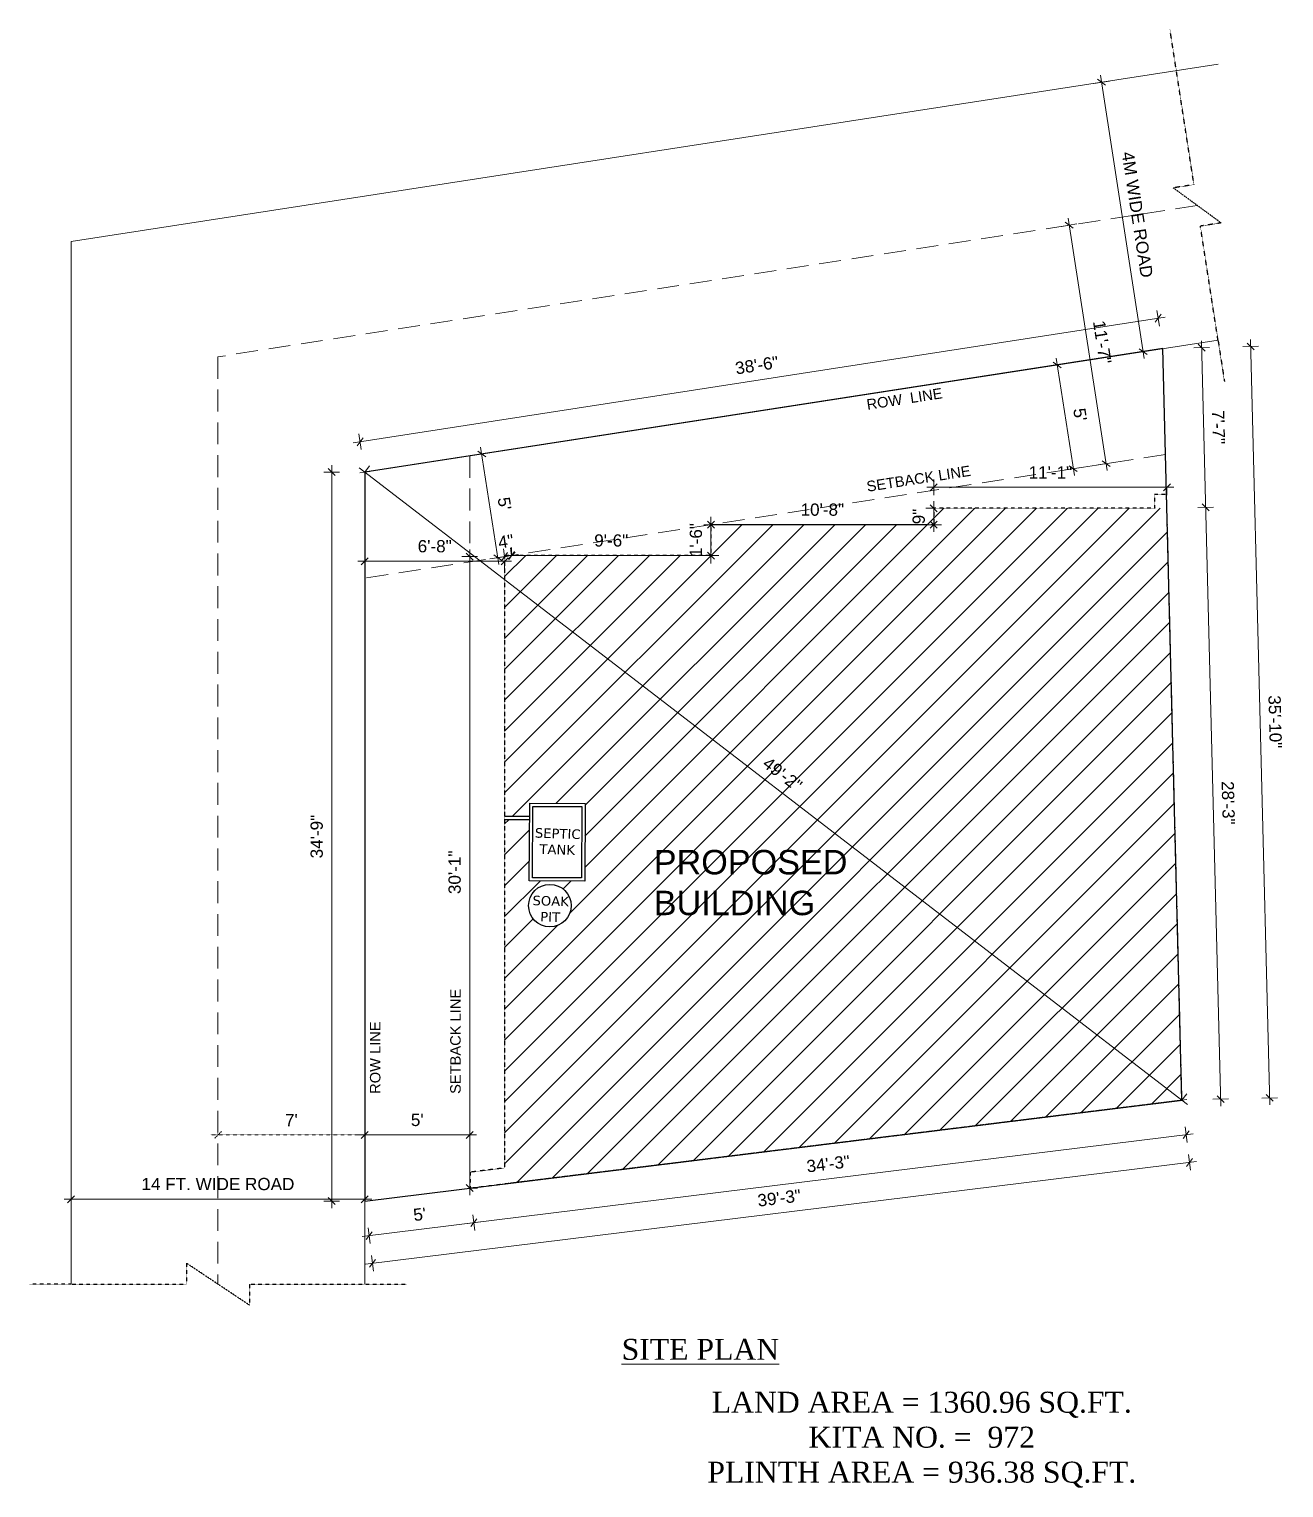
# Model space of a CAD drawing. Header units: inches. Extents: x -111 to 45239, y -6849 to 1261.
# Drawn here: x 22834 to 23552, y -4016 to -3181 of the extents above; entities that cross this region are included whole.
import ezdxf

# ---------------------------------------------------------------- set-up
doc = ezdxf.new("R2010")
doc.units = ezdxf.units.IN
doc.header["$LTSCALE"] = 0.5
doc.header["$MEASUREMENT"] = 0
doc.header["$PDMODE"] = 66
doc.linetypes.add('DASH', pattern=[0.35, 0.25, -0.1])
doc.linetypes.add('HIDDEN', pattern=[0.375, 0.25, -0.125])
for name, color, linetype, lineweight in [('A_Title Text', 105, 'Continuous', 60), ('DW TEXT', 92, 'Continuous', 15), ('DW-SEC', 24, 'Continuous', 25), ('TEXT', 220, 'Continuous', 9), ('Text 0.200', 122, 'Continuous', 20), ('Toilet', 7, 'Continuous', 25)]:
    doc.layers.add(name, color=color, linetype=linetype, lineweight=lineweight)
doc.styles.add('arial', font='arial.ttf')
doc.styles.get("Standard").update_dxf_attribs({"font": 'arial.ttf'})
doc.dimstyles.new('Sudeep', dxfattribs={"dimtxt": 6, "dimasz": 4, "dimexe": 4.5, "dimexo": 4.5, "dimgap": 5, "dimtad": 1, "dimdec": 0, "dimlunit": 4, "dimtxsty": 'arial', "dimblk": 'OBLIQUE', "dimcen": 250, "dimdle": 4, "dimclrd": 86, "dimclre": 5, "dimclrt": 1, "dimadec": 0, "dimazin": 0, "dimtfac": 1, "dimtdec": 0, "dimtix": 1, "dimtmove": 1, "dimatfit": 3, "dimldrblk": 'OBLIQUE', "dimfxl": 4.5, "dimfxlon": 1, "dimfrac": 2, "dimlwd": 15, "dimlwe": 13, "dimarcsym": 0})

# ---------------------------------------------------------------- blocks, each defined once
blk = doc.blocks.new('_Oblique')
at = {"color": 0, "linetype": 'ByBlock', "lineweight": -2}
blk.add_line((-0.5, -0.5), (0.5, 0.5), dxfattribs=at)
blk = doc.blocks.new('*D1450')
at = {"layer": 'A_Title Text', "color": 5, "lineweight": 13, "transparency": 16777216}
for p, q in [((23443.37, -3212.15), (23452.26, -3210.78)), ((23467.21, -3366.32), (23476.1, -3364.95))]:
    blk.add_line(p, q, dxfattribs=at)
at = {"layer": 'A_Title Text', "color": 86, "lineweight": 15, "transparency": 16777216}
blk.add_line((23472.27, -3369.59), (23447.2, -3207.51), dxfattribs=at)
at = {"layer": 'Defpoints', "color": 0, "transparency": 16777216}
for p in [(23447.81, -3211.47), (23002.48, -3280.34), (23026.32, -3434.51)]:
    blk.add_point(p, dxfattribs=at)
at = {"layer": 'A_Title Text', "color": 86, "lineweight": 15, "transparency": 16777216, "xscale": 4, "yscale": 4, "zscale": 4}
for p, rotation in [((23447.81, -3211.47), 98.79162379840385), ((23471.66, -3365.63), 278.7916237984039)]:
    blk.add_blockref('_Oblique', p, dxfattribs=dict(at, rotation=rotation))
at = {"layer": 'A_Title Text', "color": 1, "transparency": 16777216, "insert": (23468.25, -3287.23), "char_height": 7, "attachment_point": 5, "rotation": 278.79162, "style": 'arial'}
blk.add_mtext('4M WIDE ROAD', dxfattribs=at)
blk = doc.blocks.new('*D1451')
at = {"layer": 'A_Title Text', "color": 5, "lineweight": 13, "transparency": 16777216}
for p, q in [((22858.32, -3845.94), (22858.32, -3854.94)), ((23026.32, -3845.94), (23026.32, -3854.94))]:
    blk.add_line(p, q, dxfattribs=at)
at = {"layer": 'A_Title Text', "color": 86, "lineweight": 15, "transparency": 16777216}
blk.add_line((23030.32, -3850.44), (22854.32, -3850.44), dxfattribs=at)
at = {"layer": 'Defpoints', "color": 0, "transparency": 16777216}
for p in [(22858.32, -3666.78), (23026.32, -3666.78), (22858.32, -3850.44)]:
    blk.add_point(p, dxfattribs=at)
at = {"layer": 'A_Title Text', "color": 86, "lineweight": 15, "transparency": 16777216, "xscale": 4, "yscale": 4, "zscale": 4, "rotation": 180}
blk.add_blockref('_Oblique', (22858.32, -3850.44), dxfattribs=at)
at = {"layer": 'A_Title Text', "color": 86, "lineweight": 15, "transparency": 16777216, "xscale": 4, "yscale": 4, "zscale": 4}
blk.add_blockref('_Oblique', (23026.32, -3850.44), dxfattribs=at)
at = {"layer": 'A_Title Text', "color": 1, "transparency": 16777216, "insert": (22942.32, -3841.82), "char_height": 7, "attachment_point": 5, "style": 'arial'}
blk.add_mtext('14 FT. WIDE ROAD', dxfattribs=at)
blk = doc.blocks.new('*D1452')
at = {"layer": 'A_Title Text', "color": 86, "lineweight": 15, "transparency": 16777216}
blk.add_line((23102.98, -3487.41), (23092.59, -3420.21), dxfattribs=at)
at = {"layer": 'A_Title Text', "color": 5, "lineweight": 13, "transparency": 16777216}
for p, q in [((23096.7, -3423.62), (23088.75, -3424.85)), ((23105.87, -3482.92), (23097.92, -3484.15))]:
    blk.add_line(p, q, dxfattribs=at)
at = {"layer": 'Defpoints', "color": 0, "transparency": 16777216}
for p in [(23093.2, -3424.16), (23101.15, -3422.93), (23110.32, -3482.23)]:
    blk.add_point(p, dxfattribs=at)
at = {"layer": 'A_Title Text', "color": 86, "lineweight": 15, "transparency": 16777216, "xscale": 4, "yscale": 4, "zscale": 4}
for p, rotation in [((23093.2, -3424.16), 98.79162379839947), ((23102.37, -3483.46), 278.7916237983995)]:
    blk.add_blockref('_Oblique', p, dxfattribs=dict(at, rotation=rotation))
at = {"layer": 'A_Title Text', "color": 1, "transparency": 16777216, "insert": (23106.24, -3452.5), "char_height": 7, "attachment_point": 5, "rotation": 278.79162, "style": 'arial'}
blk.add_mtext("5'", dxfattribs=at)
blk = doc.blocks.new('*D1459')
at = {"layer": 'A_Title Text', "color": 86, "lineweight": 15, "transparency": 16777216}
blk.add_line((23496.94, -3796.19), (23023.15, -3432.07), dxfattribs=at)
at = {"layer": 'A_Title Text', "color": 5, "lineweight": 13, "transparency": 16777216}
for p, q in [((23026.32, -3434.51), (23029.06, -3430.94)), ((23493.77, -3793.76), (23496.51, -3790.19))]:
    blk.add_line(p, q, dxfattribs=at)
at = {"layer": 'Defpoints', "color": 0, "transparency": 16777216}
for p in [(23026.32, -3434.51), (23026.32, -3434.51), (23493.77, -3793.76)]:
    blk.add_point(p, dxfattribs=at)
at = {"layer": 'A_Title Text', "color": 86, "lineweight": 15, "transparency": 16777216, "xscale": 4, "yscale": 4, "zscale": 4}
for p, rotation in [((23026.32, -3434.51), 142.4563817696617), ((23493.77, -3793.76), 322.4563817696617)]:
    blk.add_blockref('_Oblique', p, dxfattribs=dict(at, rotation=rotation))
at = {"layer": 'A_Title Text', "color": 1, "transparency": 16777216, "insert": (23265.27, -3607.33), "char_height": 7, "attachment_point": 5, "rotation": 322.45638, "style": 'arial'}
blk.add_mtext('49\'-2"', dxfattribs=at)
blk = doc.blocks.new('*D1444')
at = {"layer": 'A_Title Text', "color": 86, "lineweight": 15, "transparency": 16777216}
blk.add_line((23026.76, -3887.66), (23502.14, -3828.93), dxfattribs=at)
at = {"layer": 'A_Title Text', "color": 5, "lineweight": 13, "transparency": 16777216}
for p, q in [((23497.62, -3824.96), (23498.73, -3833.89)), ((23030.18, -3882.71), (23031.28, -3891.64))]:
    blk.add_line(p, q, dxfattribs=at)
at = {"layer": 'Defpoints', "color": 0, "transparency": 16777216}
for p in [(23493.77, -3793.76), (23498.17, -3829.42), (23026.32, -3851.51)]:
    blk.add_point(p, dxfattribs=at)
at = {"layer": 'A_Title Text', "color": 86, "lineweight": 15, "transparency": 16777216, "xscale": 4, "yscale": 4, "zscale": 4}
for p, rotation in [((23498.17, -3829.42), 7.042870252564446), ((23030.73, -3887.17), 187.0428702525645)]:
    blk.add_blockref('_Oblique', p, dxfattribs=dict(at, rotation=rotation))
at = {"layer": 'A_Title Text', "color": 1, "transparency": 16777216, "insert": (23263.4, -3849.79), "char_height": 7, "attachment_point": 5, "rotation": 7.04287, "style": 'arial'}
blk.add_mtext('39\'-3"', dxfattribs=at)
blk = doc.blocks.new('*D1445')
at = {"layer": 'A_Title Text', "color": 5, "lineweight": 13, "transparency": 16777216}
for p, q in [((23011.92, -3434.51), (23002.92, -3434.51)), ((23011.92, -3851.51), (23002.92, -3851.51))]:
    blk.add_line(p, q, dxfattribs=at)
at = {"layer": 'A_Title Text', "color": 86, "lineweight": 15, "transparency": 16777216}
blk.add_line((23007.42, -3430.51), (23007.42, -3855.51), dxfattribs=at)
at = {"layer": 'Defpoints', "color": 0, "transparency": 16777216}
for p in [(23026.32, -3434.51), (23007.42, -3851.51), (23026.32, -3851.51)]:
    blk.add_point(p, dxfattribs=at)
at = {"layer": 'A_Title Text', "color": 86, "lineweight": 15, "transparency": 16777216, "xscale": 4, "yscale": 4, "zscale": 4}
for p, rotation in [((23007.42, -3434.51), 90), ((23007.42, -3851.51), 270)]:
    blk.add_blockref('_Oblique', p, dxfattribs=dict(at, rotation=rotation))
at = {"layer": 'A_Title Text', "color": 1, "transparency": 16777216, "insert": (22998.84, -3643.01), "char_height": 7, "attachment_point": 5, "rotation": 90, "style": 'arial'}
blk.add_mtext('34\'-9"', dxfattribs=at)
blk = doc.blocks.new('*D1446')
at = {"layer": 'A_Title Text', "color": 86, "lineweight": 15, "transparency": 16777216}
blk.add_line((23484.16, -3345.92), (23019.68, -3417.75), dxfattribs=at)
at = {"layer": 'A_Title Text', "color": 5, "lineweight": 13, "transparency": 16777216}
for p, q in [((23480.9, -3350.98), (23479.52, -3342.08)), ((23024.32, -3421.59), (23022.95, -3412.69))]:
    blk.add_line(p, q, dxfattribs=at)
at = {"layer": 'Defpoints', "color": 0, "transparency": 16777216}
for p in [(23482.89, -3363.89), (23023.64, -3417.14), (23026.32, -3434.51)]:
    blk.add_point(p, dxfattribs=at)
at = {"layer": 'A_Title Text', "color": 86, "lineweight": 15, "transparency": 16777216, "xscale": 4, "yscale": 4, "zscale": 4}
for p, rotation in [((23480.21, -3346.53), 8.79162379840377), ((23023.64, -3417.14), 188.7916237984037)]:
    blk.add_blockref('_Oblique', p, dxfattribs=dict(at, rotation=rotation))
at = {"layer": 'A_Title Text', "color": 1, "transparency": 16777216, "insert": (23250.61, -3373.36), "char_height": 7, "attachment_point": 5, "rotation": 8.79162, "style": 'arial'}
blk.add_mtext('38\'-6"', dxfattribs=at)
blk = doc.blocks.new('*D1447')
at = {"layer": 'A_Title Text', "color": 5, "lineweight": 13, "transparency": 16777216}
for p, q in [((23528.58, -3362.74), (23537.58, -3362.51)), ((23539.45, -3792.6), (23548.45, -3792.37))]:
    blk.add_line(p, q, dxfattribs=at)
at = {"layer": 'A_Title Text', "color": 86, "lineweight": 15, "transparency": 16777216}
blk.add_line((23544.05, -3796.49), (23532.98, -3358.63), dxfattribs=at)
at = {"layer": 'Defpoints', "color": 0, "transparency": 16777216}
for p in [(23533.08, -3362.63), (23482.89, -3363.89), (23493.77, -3793.76)]:
    blk.add_point(p, dxfattribs=at)
at = {"layer": 'A_Title Text', "color": 86, "lineweight": 15, "transparency": 16777216, "xscale": 4, "yscale": 4, "zscale": 4}
for p, rotation in [((23533.08, -3362.63), 91.44911383239777), ((23543.95, -3792.49), 271.4491138323978)]:
    blk.add_blockref('_Oblique', p, dxfattribs=dict(at, rotation=rotation))
at = {"layer": 'A_Title Text', "color": 1, "transparency": 16777216, "insert": (23547.09, -3577.34), "char_height": 7, "attachment_point": 5, "rotation": 271.44911, "style": 'arial'}
blk.add_mtext('35\'-10"', dxfattribs=at)
blk = doc.blocks.new('*D1460')
at = {"layer": 'A_Title Text', "color": 5, "lineweight": 13, "transparency": 16777216}
for p, q in [((23110.32, -3482.23), (23110.32, -3477.73)), ((23224.32, -3482.23), (23224.32, -3486.73))]:
    blk.add_line(p, q, dxfattribs=at)
at = {"layer": 'A_Title Text', "color": 86, "lineweight": 15, "transparency": 16777216}
blk.add_line((23228.32, -3482.23), (23106.32, -3482.23), dxfattribs=at)
at = {"layer": 'Defpoints', "color": 0, "transparency": 16777216}
for p in [(23110.32, -3482.23), (23110.32, -3482.23), (23224.32, -3482.23)]:
    blk.add_point(p, dxfattribs=at)
at = {"layer": 'A_Title Text', "color": 86, "lineweight": 15, "transparency": 16777216, "xscale": 4, "yscale": 4, "zscale": 4, "rotation": 180}
blk.add_blockref('_Oblique', (23110.32, -3482.23), dxfattribs=at)
at = {"layer": 'A_Title Text', "color": 86, "lineweight": 15, "transparency": 16777216, "xscale": 4, "yscale": 4, "zscale": 4}
blk.add_blockref('_Oblique', (23224.32, -3482.23), dxfattribs=at)
at = {"layer": 'A_Title Text', "color": 1, "transparency": 16777216, "insert": (23167.32, -3473.66), "char_height": 7, "attachment_point": 5, "style": 'arial'}
blk.add_mtext('9\'-6"', dxfattribs=at)
blk = doc.blocks.new('*D1453')
at = {"layer": 'A_Title Text', "color": 86, "lineweight": 15, "transparency": 16777216}
for p, q in [((23224.32, -3464.6), (23224.32, -3460.6)), ((23224.32, -3464.6), (23224.32, -3482.23)), ((23224.32, -3482.23), (23224.32, -3486.23))]:
    blk.add_line(p, q, dxfattribs=at)
at = {"layer": 'A_Title Text', "color": 5, "lineweight": 13, "transparency": 16777216}
for p, q in [((23224.32, -3464.6), (23228.82, -3464.6)), ((23224.32, -3482.23), (23228.82, -3482.23))]:
    blk.add_line(p, q, dxfattribs=at)
at = {"layer": 'Defpoints', "color": 0, "transparency": 16777216}
for p in [(23224.32, -3464.6), (23224.32, -3482.23), (23224.32, -3482.23)]:
    blk.add_point(p, dxfattribs=at)
at = {"layer": 'A_Title Text', "color": 86, "lineweight": 15, "transparency": 16777216, "xscale": 4, "yscale": 4, "zscale": 4}
for p, rotation in [((23224.32, -3464.6), 270), ((23224.32, -3482.23), 90)]:
    blk.add_blockref('_Oblique', p, dxfattribs=dict(at, rotation=rotation))
at = {"layer": 'A_Title Text', "color": 1, "transparency": 16777216, "insert": (23215.75, -3473.41), "char_height": 7, "attachment_point": 5, "rotation": 90, "style": 'arial'}
blk.add_mtext('1\'-6"', dxfattribs=at)
blk = doc.blocks.new('*D1455')
at = {"layer": 'A_Title Text', "color": 86, "lineweight": 15, "transparency": 16777216}
for p, q in [((23351.82, -3455.23), (23351.82, -3451.23)), ((23351.82, -3455.23), (23351.82, -3464.6)), ((23351.82, -3464.6), (23351.82, -3468.6))]:
    blk.add_line(p, q, dxfattribs=at)
at = {"layer": 'A_Title Text', "color": 5, "lineweight": 13, "transparency": 16777216}
for p, q in [((23351.82, -3455.23), (23347.32, -3455.23)), ((23347.32, -3464.6), (23356.32, -3464.6))]:
    blk.add_line(p, q, dxfattribs=at)
at = {"layer": 'Defpoints', "color": 0, "transparency": 16777216}
for p in [(23351.82, -3455.23), (23341.38, -3464.6), (23351.82, -3464.6)]:
    blk.add_point(p, dxfattribs=at)
at = {"layer": 'A_Title Text', "color": 86, "lineweight": 15, "transparency": 16777216, "xscale": 4, "yscale": 4, "zscale": 4}
for p, rotation in [((23351.82, -3455.23), 270), ((23351.82, -3464.6), 90)]:
    blk.add_blockref('_Oblique', p, dxfattribs=dict(at, rotation=rotation))
at = {"layer": 'A_Title Text', "color": 1, "transparency": 16777216, "insert": (23343.25, -3459.91), "char_height": 7, "attachment_point": 5, "rotation": 90, "style": 'arial'}
blk.add_mtext('9"', dxfattribs=at)
blk = doc.blocks.new('*D1456')
at = {"layer": 'A_Title Text', "color": 86, "lineweight": 15, "transparency": 16777216}
blk.add_line((23489.2, -3443.18), (23347.82, -3443.18), dxfattribs=at)
at = {"layer": 'A_Title Text', "color": 5, "lineweight": 13, "transparency": 16777216}
for p, q in [((23351.82, -3447.68), (23351.82, -3438.68)), ((23485.2, -3443.18), (23485.2, -3447.68))]:
    blk.add_line(p, q, dxfattribs=at)
at = {"layer": 'Defpoints', "color": 0, "transparency": 16777216}
for p in [(23351.82, -3443.18), (23485.2, -3443.18), (23351.82, -3455.23)]:
    blk.add_point(p, dxfattribs=at)
at = {"layer": 'A_Title Text', "color": 86, "lineweight": 15, "transparency": 16777216, "xscale": 4, "yscale": 4, "zscale": 4, "rotation": 180}
blk.add_blockref('_Oblique', (23351.82, -3443.18), dxfattribs=at)
at = {"layer": 'A_Title Text', "color": 86, "lineweight": 15, "transparency": 16777216, "xscale": 4, "yscale": 4, "zscale": 4}
blk.add_blockref('_Oblique', (23485.2, -3443.18), dxfattribs=at)
at = {"layer": 'A_Title Text', "color": 1, "transparency": 16777216, "insert": (23418.51, -3434.67), "char_height": 7, "attachment_point": 5, "style": 'arial'}
blk.add_mtext('11\'-1"', dxfattribs=at)
blk = doc.blocks.new('*D1458')
at = {"layer": 'A_Title Text', "color": 5, "lineweight": 13, "transparency": 16777216}
for p, q in [((23106.32, -3482.85), (23105.63, -3478.4)), ((23110.32, -3482.23), (23109.63, -3477.78))]:
    blk.add_line(p, q, dxfattribs=at)
at = {"layer": 'A_Title Text', "color": 86, "lineweight": 15, "transparency": 16777216}
for p, q in [((23106.32, -3482.85), (23102.37, -3483.46)), ((23110.32, -3482.23), (23106.32, -3482.85)), ((23110.32, -3482.23), (23114.27, -3481.62))]:
    blk.add_line(p, q, dxfattribs=at)
at = {"layer": 'Defpoints', "color": 0, "transparency": 16777216}
for p in [(23106.32, -3482.85), (23106.32, -3482.85), (23110.32, -3482.23)]:
    blk.add_point(p, dxfattribs=at)
at = {"layer": 'A_Title Text', "color": 86, "lineweight": 15, "transparency": 16777216, "xscale": 4, "yscale": 4, "zscale": 4}
for p, rotation in [((23106.32, -3482.85), 8.791623798384814), ((23110.32, -3482.23), 188.7916237983848)]:
    blk.add_blockref('_Oblique', p, dxfattribs=dict(at, rotation=rotation))
at = {"layer": 'A_Title Text', "color": 1, "transparency": 16777216, "insert": (23107.02, -3474.14), "char_height": 7, "attachment_point": 5, "rotation": 8.79162, "style": 'arial'}
blk.add_mtext('4"', dxfattribs=at)
blk = doc.blocks.new('*D1457')
at = {"layer": 'A_Title Text', "color": 86, "lineweight": 15, "transparency": 16777216}
blk.add_line((23086.32, -3478.85), (23086.32, -3848.09), dxfattribs=at)
at = {"layer": 'A_Title Text', "color": 5, "lineweight": 13, "transparency": 16777216}
for p, q in [((23090.82, -3482.85), (23081.82, -3482.85)), ((23086.32, -3844.09), (23090.82, -3844.09))]:
    blk.add_line(p, q, dxfattribs=at)
at = {"layer": 'Defpoints', "color": 0, "transparency": 16777216}
for p in [(23106.32, -3482.85), (23086.32, -3844.09), (23086.32, -3844.09)]:
    blk.add_point(p, dxfattribs=at)
at = {"layer": 'A_Title Text', "color": 86, "lineweight": 15, "transparency": 16777216, "xscale": 4, "yscale": 4, "zscale": 4}
for p, rotation in [((23086.32, -3482.85), 90), ((23086.32, -3844.09), 270)]:
    blk.add_blockref('_Oblique', p, dxfattribs=dict(at, rotation=rotation))
at = {"layer": 'A_Title Text', "color": 1, "transparency": 16777216, "insert": (23077.75, -3663.47), "char_height": 7, "attachment_point": 5, "rotation": 90, "style": 'arial'}
blk.add_mtext('30\'-1"', dxfattribs=at)
blk = doc.blocks.new('*D1467')
at = {"layer": 'A_Title Text', "color": 86, "lineweight": 15, "transparency": 16777216}
blk.add_line((23084.8, -3864.41), (23500.19, -3813.09), dxfattribs=at)
at = {"layer": 'A_Title Text', "color": 5, "lineweight": 13, "transparency": 16777216}
for p, q in [((23495.67, -3809.11), (23496.77, -3818.05)), ((23088.22, -3859.45), (23089.32, -3868.38))]:
    blk.add_line(p, q, dxfattribs=at)
at = {"layer": 'Defpoints', "color": 0, "transparency": 16777216}
for p in [(23493.77, -3793.76), (23496.22, -3813.58), (23086.32, -3844.09)]:
    blk.add_point(p, dxfattribs=at)
at = {"layer": 'A_Title Text', "color": 86, "lineweight": 15, "transparency": 16777216, "xscale": 4, "yscale": 4, "zscale": 4}
for p, rotation in [((23496.22, -3813.58), 7.042870252564737), ((23088.77, -3863.92), 187.0428702525647)]:
    blk.add_blockref('_Oblique', p, dxfattribs=dict(at, rotation=rotation))
at = {"layer": 'A_Title Text', "color": 1, "transparency": 16777216, "insert": (23291.44, -3830.24), "char_height": 7, "attachment_point": 5, "rotation": 7.04287, "style": 'arial'}
blk.add_mtext('34\'-3"', dxfattribs=at)
blk = doc.blocks.new('*D1468')
at = {"layer": 'A_Title Text', "color": 5, "lineweight": 13, "transparency": 16777216}
for p, q in [((23088.22, -3859.45), (23089.32, -3868.38)), ((23028.22, -3866.87), (23029.32, -3875.8))]:
    blk.add_line(p, q, dxfattribs=at)
at = {"layer": 'A_Title Text', "color": 86, "lineweight": 15, "transparency": 16777216}
blk.add_line((23092.74, -3863.43), (23024.8, -3871.82), dxfattribs=at)
at = {"layer": 'Defpoints', "color": 0, "transparency": 16777216}
for p in [(23086.32, -3844.09), (23026.32, -3851.51), (23028.77, -3871.33)]:
    blk.add_point(p, dxfattribs=at)
at = {"layer": 'A_Title Text', "color": 86, "lineweight": 15, "transparency": 16777216, "xscale": 4, "yscale": 4, "zscale": 4}
for p, rotation in [((23088.77, -3863.92), 7.042870252558027), ((23028.77, -3871.33), 187.042870252558)]:
    blk.add_blockref('_Oblique', p, dxfattribs=dict(at, rotation=rotation))
at = {"layer": 'A_Title Text', "color": 1, "transparency": 16777216, "insert": (23057.72, -3859.13), "char_height": 7, "attachment_point": 5, "rotation": 7.04287, "style": 'arial'}
blk.add_mtext("5'", dxfattribs=at)
blk = doc.blocks.new('*D1449')
at = {"layer": 'A_Title Text', "color": 86, "lineweight": 15, "transparency": 16777216}
blk.add_line((23110.32, -3485.52), (23022.32, -3485.52), dxfattribs=at)
at = {"layer": 'A_Title Text', "color": 5, "lineweight": 13, "transparency": 16777216}
for p, q in [((23026.32, -3485.52), (23026.32, -3490.02)), ((23106.32, -3485.52), (23106.32, -3490.02))]:
    blk.add_line(p, q, dxfattribs=at)
at = {"layer": 'Defpoints', "color": 0, "transparency": 16777216}
for p in [(23026.32, -3481.35), (23026.32, -3485.52), (23106.32, -3481.35)]:
    blk.add_point(p, dxfattribs=at)
at = {"layer": 'A_Title Text', "color": 86, "lineweight": 15, "transparency": 16777216, "xscale": 4, "yscale": 4, "zscale": 4, "rotation": 180}
blk.add_blockref('_Oblique', (23026.32, -3485.52), dxfattribs=at)
at = {"layer": 'A_Title Text', "color": 86, "lineweight": 15, "transparency": 16777216, "xscale": 4, "yscale": 4, "zscale": 4}
blk.add_blockref('_Oblique', (23106.32, -3485.52), dxfattribs=at)
at = {"layer": 'A_Title Text', "color": 1, "transparency": 16777216, "insert": (23066.32, -3476.95), "char_height": 7, "attachment_point": 5, "style": 'arial'}
blk.add_mtext('6\'-8"', dxfattribs=at)
blk = doc.blocks.new('*D1461')
at = {"layer": 'A_Title Text', "color": 86, "lineweight": 15, "transparency": 16777216}
blk.add_line((23516.07, -3797.19), (23507.3, -3450.67), dxfattribs=at)
at = {"layer": 'A_Title Text', "color": 5, "lineweight": 13, "transparency": 16777216}
for p, q in [((23502.9, -3454.78), (23511.9, -3454.55)), ((23511.47, -3793.31), (23520.47, -3793.08))]:
    blk.add_line(p, q, dxfattribs=at)
at = {"layer": 'Defpoints', "color": 0, "transparency": 16777216}
for p in [(23485.2, -3455.23), (23507.4, -3454.67), (23493.77, -3793.76)]:
    blk.add_point(p, dxfattribs=at)
at = {"layer": 'A_Title Text', "color": 86, "lineweight": 15, "transparency": 16777216, "xscale": 4, "yscale": 4, "zscale": 4}
for p, rotation in [((23507.4, -3454.67), 91.44911383239777), ((23515.97, -3793.2), 271.4491138323978)]:
    blk.add_blockref('_Oblique', p, dxfattribs=dict(at, rotation=rotation))
at = {"layer": 'A_Title Text', "color": 1, "transparency": 16777216, "insert": (23520.26, -3623.72), "char_height": 7, "attachment_point": 5, "rotation": 271.44911, "style": 'arial'}
blk.add_mtext('28\'-3"', dxfattribs=at)
blk = doc.blocks.new('*D1462')
at = {"layer": 'A_Title Text', "color": 86, "lineweight": 15, "transparency": 16777216}
blk.add_line((23507.5, -3458.67), (23504.99, -3359.33), dxfattribs=at)
at = {"layer": 'A_Title Text', "color": 5, "lineweight": 13, "transparency": 16777216}
for p, q in [((23500.59, -3363.45), (23509.59, -3363.22)), ((23502.9, -3454.78), (23511.9, -3454.55))]:
    blk.add_line(p, q, dxfattribs=at)
at = {"layer": 'Defpoints', "color": 0, "transparency": 16777216}
for p in [(23482.89, -3363.89), (23505.09, -3363.33), (23485.2, -3455.23)]:
    blk.add_point(p, dxfattribs=at)
at = {"layer": 'A_Title Text', "color": 86, "lineweight": 15, "transparency": 16777216, "xscale": 4, "yscale": 4, "zscale": 4}
for p, rotation in [((23505.09, -3363.33), 91.44911383240083), ((23507.4, -3454.67), 271.4491138324008)]:
    blk.add_blockref('_Oblique', p, dxfattribs=dict(at, rotation=rotation))
at = {"layer": 'A_Title Text', "color": 1, "transparency": 16777216, "insert": (23514.75, -3408.79), "char_height": 7, "attachment_point": 5, "rotation": 271.44911, "style": 'arial'}
blk.add_mtext('7\'-7"', dxfattribs=at)
blk = doc.blocks.new('*D1463')
at = {"layer": 'A_Title Text', "color": 5, "lineweight": 13, "transparency": 16777216}
for p, q in [((23424.82, -3293.95), (23433.72, -3292.57)), ((23445.92, -3430.33), (23454.81, -3428.95))]:
    blk.add_line(p, q, dxfattribs=at)
at = {"layer": 'A_Title Text', "color": 86, "lineweight": 15, "transparency": 16777216}
blk.add_line((23428.66, -3289.31), (23450.97, -3433.59), dxfattribs=at)
at = {"layer": 'Defpoints', "color": 0, "transparency": 16777216}
for p in [(23222.42, -3325.25), (23450.36, -3429.64), (23243.51, -3461.63)]:
    blk.add_point(p, dxfattribs=at)
at = {"layer": 'A_Title Text', "color": 86, "lineweight": 15, "transparency": 16777216, "xscale": 4, "yscale": 4, "zscale": 4}
for p, rotation in [((23429.27, -3293.26), 98.79162379840416), ((23450.36, -3429.64), 278.7916237984041)]:
    blk.add_blockref('_Oblique', p, dxfattribs=dict(at, rotation=rotation))
at = {"layer": 'A_Title Text', "color": 1, "transparency": 16777216, "insert": (23448.23, -3360.15), "char_height": 7, "attachment_point": 5, "rotation": 278.79162, "style": 'arial'}
blk.add_mtext('11\'-7"', dxfattribs=at)
blk = doc.blocks.new('*D1464')
at = {"layer": 'A_Title Text', "color": 86, "lineweight": 15, "transparency": 16777216}
blk.add_line((23421.85, -3369.29), (23432.25, -3436.49), dxfattribs=at)
at = {"layer": 'A_Title Text', "color": 5, "lineweight": 13, "transparency": 16777216}
for p, q in [((23418.02, -3373.93), (23426.91, -3372.55)), ((23427.19, -3433.22), (23436.08, -3431.85))]:
    blk.add_line(p, q, dxfattribs=at)
at = {"layer": 'Defpoints', "color": 0, "transparency": 16777216}
for p in [(23270.38, -3396.76), (23431.64, -3432.54), (23279.55, -3456.06)]:
    blk.add_point(p, dxfattribs=at)
at = {"layer": 'A_Title Text', "color": 86, "lineweight": 15, "transparency": 16777216, "xscale": 4, "yscale": 4, "zscale": 4}
for p, rotation in [((23422.47, -3373.24), 98.79162379840271), ((23431.64, -3432.54), 278.7916237984027)]:
    blk.add_blockref('_Oblique', p, dxfattribs=dict(at, rotation=rotation))
at = {"layer": 'A_Title Text', "color": 1, "transparency": 16777216, "insert": (23435.51, -3401.58), "char_height": 7, "attachment_point": 5, "rotation": 278.79162, "style": 'arial'}
blk.add_mtext("5'", dxfattribs=at)
blk = doc.blocks.new('*D1465')
at = {"layer": 'A_Title Text', "color": 5, "lineweight": 13, "transparency": 16777216}
for p, q in [((23026.32, -3818.22), (23026.32, -3809.22)), ((23086.32, -3818.22), (23086.32, -3809.22))]:
    blk.add_line(p, q, dxfattribs=at)
at = {"layer": 'A_Title Text', "color": 86, "lineweight": 15, "transparency": 16777216}
blk.add_line((23090.32, -3813.72), (23022.32, -3813.72), dxfattribs=at)
at = {"layer": 'Defpoints', "color": 0, "transparency": 16777216}
for p in [(23026.32, -3813.72), (23026.32, -3844.09), (23086.32, -3844.09)]:
    blk.add_point(p, dxfattribs=at)
at = {"layer": 'A_Title Text', "color": 86, "lineweight": 15, "transparency": 16777216, "xscale": 4, "yscale": 4, "zscale": 4, "rotation": 180}
blk.add_blockref('_Oblique', (23026.32, -3813.72), dxfattribs=at)
at = {"layer": 'A_Title Text', "color": 86, "lineweight": 15, "transparency": 16777216, "xscale": 4, "yscale": 4, "zscale": 4}
blk.add_blockref('_Oblique', (23086.32, -3813.72), dxfattribs=at)
at = {"layer": 'A_Title Text', "color": 1, "transparency": 16777216, "insert": (23056.32, -3805.16), "char_height": 7, "attachment_point": 5, "style": 'arial'}
blk.add_mtext("5'", dxfattribs=at)
blk = doc.blocks.new('*D1466')
at = {"layer": 'A_Title Text', "color": 5, "linetype": 'DASH', "lineweight": 13, "ltscale": 0.1, "transparency": 16777216}
for p, q in [((22942.32, -3813.72), (22942.32, -3809.22)), ((23026.32, -3818.22), (23026.32, -3809.22))]:
    blk.add_line(p, q, dxfattribs=at)
at = {"layer": 'A_Title Text', "color": 86, "linetype": 'DASH', "lineweight": 15, "ltscale": 0.1, "transparency": 16777216}
blk.add_line((23030.32, -3813.72), (22938.32, -3813.72), dxfattribs=at)
at = {"layer": 'Defpoints', "color": 0, "linetype": 'DASH', "ltscale": 0.1, "transparency": 16777216}
for p in [(22942.32, -3813.72), (22942.32, -3813.72), (23026.32, -3844.09)]:
    blk.add_point(p, dxfattribs=at)
at = {"layer": 'A_Title Text', "color": 86, "linetype": 'DASH', "lineweight": 15, "ltscale": 0.1, "transparency": 16777216, "xscale": 4, "yscale": 4, "zscale": 4, "rotation": 180}
blk.add_blockref('_Oblique', (22942.32, -3813.72), dxfattribs=at)
at = {"layer": 'A_Title Text', "color": 86, "linetype": 'DASH', "lineweight": 15, "ltscale": 0.1, "transparency": 16777216, "xscale": 4, "yscale": 4, "zscale": 4}
blk.add_blockref('_Oblique', (23026.32, -3813.72), dxfattribs=at)
at = {"layer": 'A_Title Text', "color": 1, "linetype": 'DASH', "ltscale": 0.1, "transparency": 16777216, "insert": (22984.32, -3805.22), "char_height": 7, "attachment_point": 5, "style": 'arial'}
blk.add_mtext("7'", dxfattribs=at)
blk = doc.blocks.new('*D1469')
at = {"layer": 'A_Title Text', "color": 5, "lineweight": 13, "transparency": 16777216}
for p, q in [((23224.32, -3464.6), (23224.32, -3460.1)), ((23351.82, -3464.6), (23351.82, -3460.1))]:
    blk.add_line(p, q, dxfattribs=at)
at = {"layer": 'A_Title Text', "color": 86, "lineweight": 15, "transparency": 16777216}
blk.add_line((23355.82, -3464.6), (23220.32, -3464.6), dxfattribs=at)
at = {"layer": 'Defpoints', "color": 0, "transparency": 16777216}
for p in [(23224.32, -3464.6), (23224.32, -3464.6), (23351.82, -3464.6)]:
    blk.add_point(p, dxfattribs=at)
at = {"layer": 'A_Title Text', "color": 86, "lineweight": 15, "transparency": 16777216, "xscale": 4, "yscale": 4, "zscale": 4, "rotation": 180}
blk.add_blockref('_Oblique', (23224.32, -3464.6), dxfattribs=at)
at = {"layer": 'A_Title Text', "color": 86, "lineweight": 15, "transparency": 16777216, "xscale": 4, "yscale": 4, "zscale": 4}
blk.add_blockref('_Oblique', (23351.82, -3464.6), dxfattribs=at)
at = {"layer": 'A_Title Text', "color": 1, "transparency": 16777216, "insert": (23288.07, -3456.02), "char_height": 7, "attachment_point": 5, "style": 'arial'}
blk.add_mtext('10\'-8"', dxfattribs=at)

msp = doc.modelspace()

# ---------------------------------------------------------------- hatches: boundary and pattern name
at = {"layer": 'DW-SEC'}
h = msp.add_hatch(dxfattribs=at)
h.set_pattern_fill('ANSI31', color=256, scale=100)
h.set_pattern_definition([(45, (-1905.089, -2201.353), (-8.838835, 8.838835), [])])
h.paths.add_polyline_path([(23485.2, -3455.23), (23347.32, -3455.23), (23347.32, -3464.6), (23224.32, -3464.6), (23224.32, -3482.23), (23110.32, -3482.23), (23106.32, -3482.85), (23106.32, -3631.51), (23120.61, -3631.51), (23120.66, -3623.92), (23152.36, -3624.05), (23152.12, -3668.53), (23120.41, -3668.4), (23120.6, -3633.34), (23106.32, -3633.34), (23106.32, -3841.62), (23493.77, -3793.76)])
h.paths.add_polyline_path([(23144.39, -3682.51, -1), (23120.02, -3682.51, -1)], flags=16)
h.paths.add_polyline_path([(23249.7, -3604.55), (23272.23, -3621.86), (23281.02, -3610.42), (23258.49, -3593.11)], flags=24)
h.paths.add_polyline_path([(23223.02, -3485.2), (23223.02, -3462.23), (23208.6, -3462.23), (23208.6, -3485.2)], flags=24)
h.paths.add_polyline_path([(23119.86, -3694.39), (23144.08, -3695.2), (23144.79, -3674.15), (23120.57, -3673.33)], flags=24)
h.paths.add_polyline_path([(23186.61, -3695.58), (23304.46, -3695.58), (23304.46, -3643.16), (23186.61, -3643.16)], flags=24)

# ---------------------------------------------------------------- linework, layer by layer
at = {"color": 4, "ltscale": 5}
for p, q in [((23120.56, -3631.51), (23106.32, -3631.51)), ((23120.6, -3633.34), (23106.32, -3633.34))]:
    msp.add_line(p, q, dxfattribs=at)
for points in [[(23120.41, -3668.4), (23120.66, -3623.92), (23152.36, -3624.05), (23152.12, -3668.53)], [(23122.25, -3666.58), (23122.48, -3625.76), (23150.52, -3625.87), (23150.3, -3666.69)]]:
    msp.add_lwpolyline(points, close=True, dxfattribs=at)
msp.add_circle((23132.21, -3682.51), 12.18, dxfattribs=at)
at = {"layer": 'DW TEXT', "ltscale": 0.13}
for p, q in [((23514.44, -3201.16), (22858.32, -3302.64)), ((22858.32, -3302.64), (22858.32, -3899.04)), ((23514.44, -3359.02), (23026.32, -3434.51)), ((23026.32, -3434.51), (23026.32, -3899.04))]:
    msp.add_line(p, q, dxfattribs=at)
at = {"layer": 'DW TEXT', "linetype": 'HIDDEN', "ltscale": 100}
for p, q in [((23502.52, -3281.93), (22942.32, -3368.57)), ((22942.32, -3368.57), (22942.32, -3899.04)), ((23484.42, -3424.37), (23026.32, -3495.22)), ((23086.32, -3425.23), (23086.32, -3844.09))]:
    msp.add_line(p, q, dxfattribs=at)
at = {"layer": 'Toilet', "color": 1, "linetype": 'DASH', "ltscale": 0.1}
for p, q in [((23490.6, -3204.85), (23486.93, -3181.13)), ((23500.69, -3270.07), (23490.6, -3204.85)), ((23500.69, -3270.07), (23488.83, -3271.91)), ((23516.21, -3291.96), (23488.83, -3271.91)), ((23516.21, -3291.96), (23504.35, -3293.79)), ((23514.44, -3359.02), (23504.35, -3293.79)), ((23514.44, -3359.02), (23518.11, -3382.73)), ((22924.32, -3887.04), (22924.32, -3899.04)), ((22960.32, -3911.04), (22924.32, -3887.04)), ((22858.32, -3899.04), (22834.32, -3899.04)), ((22858.32, -3899.04), (22924.32, -3899.04)), ((22960.32, -3899.04), (23026.32, -3899.04)), ((22960.32, -3899.04), (22960.32, -3911.04)), ((23026.32, -3899.04), (23050.32, -3899.04))]:
    msp.add_line(p, q, dxfattribs=at)
at = {"layer": 'Toilet'}
for p, q in [((23482.89, -3363.89), (23026.32, -3434.51)), ((23493.77, -3793.76), (23482.89, -3363.89)), ((23026.32, -3434.51), (23026.32, -3851.51)), ((23026.32, -3851.51), (23493.77, -3793.76))]:
    msp.add_line(p, q, dxfattribs=at)
at = {"layer": 'Toilet', "color": 1, "linetype": 'DASH', "ltscale": 0.1}
msp.add_lwpolyline([(23485, -3447.23), (23478, -3447.23), (23478.2, -3455.23), (23351.82, -3455.23), (23351.82, -3464.6), (23224.32, -3464.6), (23224.32, -3482.23), (23106.32, -3482.23), (23106.32, -3832.56), (23086.59, -3834.99), (23086.59, -3844.06), (23122.32, -3839.65), (23493.77, -3793.76)], close=True, dxfattribs=at)
for points in [[(23106.32, -3841.62), (23493.77, -3793.76), (23485.2, -3455.23)], [(23478.2, -3455.23), (23351.82, -3455.23)], [(23347.32, -3464.6), (23224.32, -3464.6), (23224.32, -3482.23), (23110.32, -3482.23), (23106.32, -3482.85), (23106.32, -3832.56)]]:
    msp.add_lwpolyline(points, dxfattribs=at)

# ---------------------------------------------------------------- texts
at = {"color": 0, "char_height": 5.4884, "width": 97.8815, "attachment_point": 2, "rotation": 358.06468}
for s, insert in [('{\\fVerdana|b0|i0|c0|p34;SEPTIC \\PTANK}', (23136.79, -3638.53)), ('{\\fVerdana|b0|i0|c0|p34;SOAK \\PPIT}', (23132.77, -3677.1))]:
    msp.add_mtext(s, dxfattribs=dict(at, insert=insert))
at = {"layer": 'TEXT', "char_height": 6, "width": 153.7698, "attachment_point": 7}
for s, insert, rotation in [('{\\fArial TUR|b0|i0|c162|p34;ROW } LINE', (23313.92, -3399), 8.79162), ('SETBACK LINE ', (23313.92, -3445.86), 8.79162), ('SETBACK{\\fArial TUR|b0|i0|c162|p34; LINE }', (23081.26, -3790.19), 90), ('ROW LINE ', (23035.36, -3790.19), 90)]:
    msp.add_mtext(s, dxfattribs=dict(at, insert=insert, rotation=rotation))
at = {"layer": 'TEXT', "insert": (23191.62, -3688.17), "char_height": 14, "width": 153.7698, "attachment_point": 7}
msp.add_mtext('{\\fArial TUR|b0|i0|c162|p34;PROPOSED BUILDING}', dxfattribs=at)
at = {"layer": 'Text 0.200', "ltscale": 10, "char_height": 12, "attachment_point": 2}
for s, insert, width in [('{\\fTimes New Roman|b0|i0|c0|p18;\\LSITE PLAN }', (23218.33, -3930.33), 191.0164), ('{\\fTimes New Roman|b0|i0|c0|p18;LAND AREA = 1360.96 SQ.FT.\\PKITA NO. =  972\\PPLINTH AREA = 936.38 SQ.FT.}', (23344.97, -3960.58), 337.8148)]:
    msp.add_mtext(s, dxfattribs=dict(at, insert=insert, width=width))

# ---------------------------------------------------------------- dimensions: what is measured, and where the dimension line sits
at = {"layer": 'A_Title Text'}
for p1, p2, distance, text, picture, middle in [((23026.32, -3434.51), (23002.48, -3280.34), -450.63, '4M WIDE ROAD', '*D1450', (23468.25, -3287.23)), ((23222.42, -3325.25), (23243.51, -3461.63), 209.31, '11\'-7"', '*D1463', (23448.23, -3360.15))]:
    dim = msp.add_aligned_dim(p1=p1, p2=p2, distance=distance, text=text, dimstyle='Sudeep', override={"dimtxt": 7}, dxfattribs=at)
    dim.commit()
    dim.dimension.update_dxf_attribs({"geometry": picture, "text_midpoint": middle})
for p1, p2, distance, picture, middle in [((23482.89, -3363.89), (23026.32, -3434.51), -17.57, '*D1446', (23250.61, -3373.36)), ((23493.77, -3793.76), (23482.89, -3363.89), -50.2, '*D1447', (23547.09, -3577.34)), ((23270.38, -3396.76), (23279.55, -3456.06), 153.89, '*D1464', (23435.51, -3401.58)), ((23110.32, -3482.23), (23101.15, -3422.93), 8.05, '*D1452', (23106.24, -3452.5)), ((23493.77, -3793.76), (23026.32, -3434.51), 0, '*D1459', (23265.27, -3607.33)), ((23493.77, -3793.76), (23485.2, -3455.23), -22.21, '*D1461', (23520.26, -3623.72)), ((23110.32, -3482.23), (23106.32, -3482.85), 0, '*D1458', (23107.02, -3474.14)), ((23026.32, -3851.51), (23493.77, -3793.76), -35.94, '*D1444', (23263.4, -3849.79)), ((23086.32, -3844.09), (23493.77, -3793.76), -19.97, '*D1467', (23291.44, -3830.24))]:
    dim = msp.add_aligned_dim(p1=p1, p2=p2, distance=distance, dimstyle='Sudeep', override={"dimtxt": 7}, dxfattribs=at)
    dim.commit()
    dim.dimension.update_dxf_attribs({"geometry": picture, "text_midpoint": middle})
for base, p1, p2, angle, picture, middle in [((23505.09, -3363.33), (23485.2, -3455.23), (23482.89, -3363.89), 271.44911, '*D1462', (23514.75, -3408.79)), ((23007.42, -3851.51), (23026.32, -3434.51), (23026.32, -3851.51), 90, '*D1445', (22998.84, -3643.01)), ((23351.82, -3464.6), (23351.82, -3455.23), (23341.38, -3464.6), 90, '*D1455', (23343.25, -3459.91)), ((23224.32, -3482.23), (23224.32, -3464.6), (23224.32, -3482.23), 90, '*D1453', (23215.75, -3473.41)), ((23086.32, -3844.09), (23106.32, -3482.85), (23086.32, -3844.09), 90, '*D1457', (23077.75, -3663.47)), ((23028.77, -3871.33), (23086.32, -3844.09), (23026.32, -3851.51), 187.04287, '*D1468', (23057.72, -3859.13))]:
    dim = msp.add_linear_dim(base=base, p1=p1, p2=p2, angle=angle, dimstyle='Sudeep', override={"dimtxt": 7}, dxfattribs=at)
    dim.commit()
    dim.dimension.update_dxf_attribs({"geometry": picture, "text_midpoint": middle})
for base, p1, p2, picture, middle in [((23351.82, -3443.18), (23485.2, -3443.18), (23351.82, -3455.23), '*D1456', (23418.51, -3434.67)), ((23224.32157475, -3464.59852977), (23351.82157475, -3464.59852977), (23224.32157475, -3464.59852977), '*D1469', (23288.07157475, -3456.02451886)), ((23110.32, -3482.23), (23224.32, -3482.23), (23110.32, -3482.23), '*D1460', (23167.32, -3473.66)), ((23026.32, -3485.52), (23106.32, -3481.35), (23026.32, -3481.35), '*D1449', (23066.32, -3476.95)), ((23026.32, -3813.72), (23086.32, -3844.09), (23026.32, -3844.09), '*D1465', (23056.32, -3805.16))]:
    dim = msp.add_linear_dim(base=base, p1=p1, p2=p2, dimstyle='Sudeep', override={"dimtxt": 7}, dxfattribs=at)
    dim.commit()
    dim.dimension.update_dxf_attribs({"geometry": picture, "text_midpoint": middle})
dim = msp.add_linear_dim(base=(22858.32, -3850.44), p1=(23026.32, -3666.78), p2=(22858.32, -3666.78), text='14 FT. WIDE ROAD', dimstyle='Sudeep', override={"dimtxt": 7}, dxfattribs=at)
dim.commit()
dim.dimension.update_dxf_attribs({"geometry": '*D1451', "text_midpoint": (22942.32, -3841.82)})
at = {"layer": 'A_Title Text', "color": 1, "linetype": 'DASH', "ltscale": 0.1}
dim = msp.add_linear_dim(base=(22942.32, -3813.72), p1=(23026.32, -3844.09), p2=(22942.32, -3813.72), dimstyle='Sudeep', override={"dimtxt": 7}, dxfattribs=at)
dim.commit()
dim.dimension.update_dxf_attribs({"geometry": '*D1466', "text_midpoint": (22984.32, -3805.22)})

doc.saveas('drawing.dxf')
